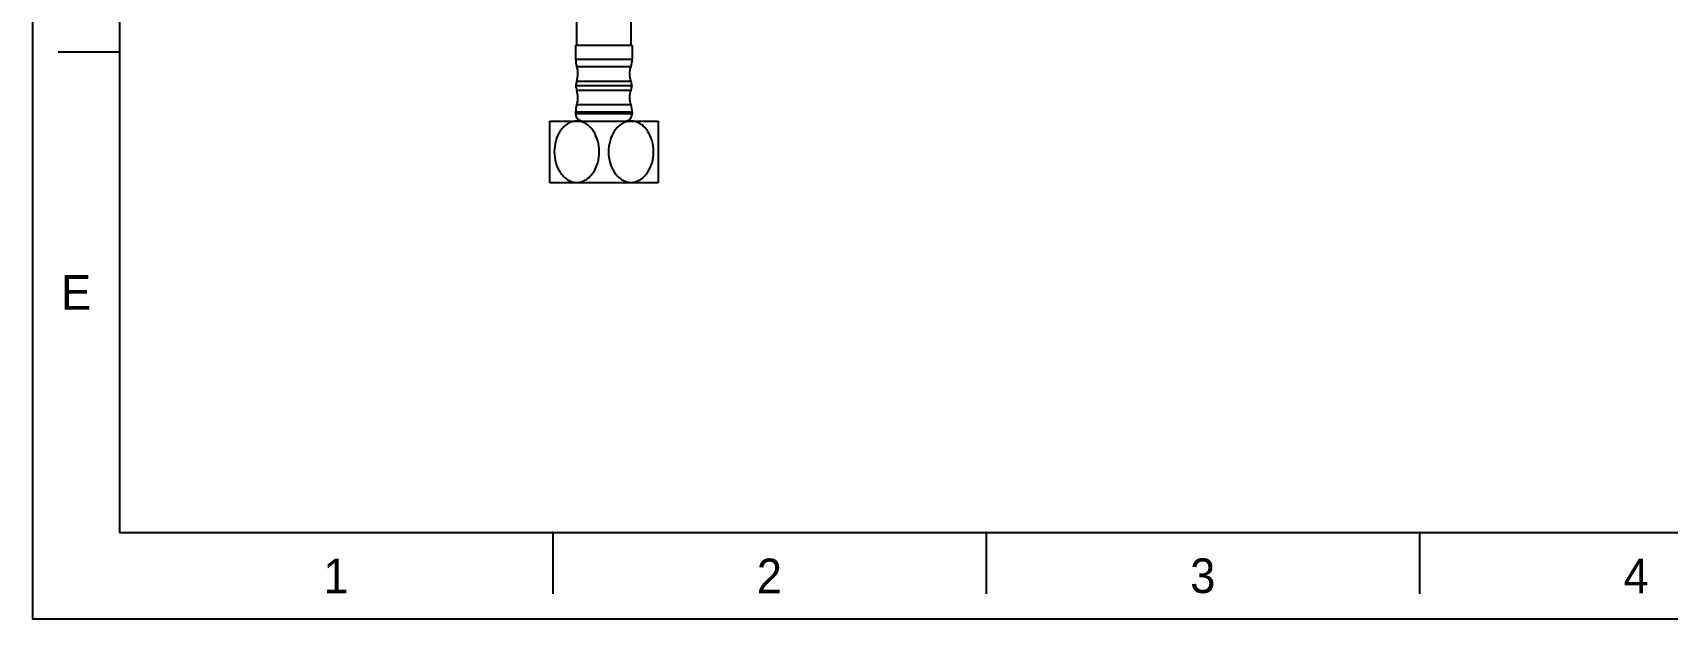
# Model space of a CAD drawing. Extents: x 9520 to 10292, y -16148 to -15602.
# Drawn here: x 9520.3 to 9866.9, y -16148.1 to -16023.8 of the extents above; entities that cross this region are included whole.
import ezdxf

# ---------------------------------------------------------------- set-up
doc = ezdxf.new("R2010")
doc.units = 0
doc.header["$MEASUREMENT"] = 0
doc.layers.get('0').update_dxf_attribs({"linetype": 'CONTINUOUS'})
doc.layers.add('02___PRT_ALL_AXES', color=7, linetype='CONTINUOUS')
doc.styles.get("Standard").update_dxf_attribs({"font": 'Gulim.ttf'})

msp = doc.modelspace()

# ---------------------------------------------------------------- linework, layer by layer
for p, q in [((9538.7, -15620.66), (9538.7, -16129.74)), ((9538.7, -16027.92), (9525.7, -16027.92)), ((9538.7, -16129.74), (10273.83, -16129.74)), ((9630.59, -16129.74), (9630.59, -16142.73)), ((9722.48, -16129.74), (9722.48, -16142.73)), ((9814.37, -16129.74), (9814.37, -16142.73))]:
    msp.add_line(p, q)
at = {"color": 7, "linetype": 'Continuous'}
for p, q in [((9635.45, -16026.52), (9635.45, -16029.4)), ((9647.45, -16026.52), (9647.45, -16029.4)), ((9635.45, -16029.4), (9647.45, -16029.4)), ((9635.7, -16030.96), (9647.2, -16030.96)), ((9647.2, -16034.1), (9635.69, -16034.1)), ((9647.42, -16035.02), (9635.48, -16035.02)), ((9635.69, -16035.94), (9647.2, -16035.94)), ((9647.45, -16040.64), (9635.45, -16040.64)), ((9635.45, -16040.64), (9635.45, -16041.02)), ((9647.2, -16039.08), (9635.7, -16039.08)), ((9647.45, -16040.64), (9647.45, -16041.02)), ((9629.95, -16042.52), (9652.95, -16042.52)), ((9629.95, -16055.52), (9629.95, -16042.52)), ((9652.95, -16042.52), (9652.95, -16055.52)), ((9629.95, -16055.52), (9652.95, -16055.52))]:
    msp.add_line(p, q, dxfattribs=at)
msp.add_lwpolyline([(9520.32, -15602.28), (10292.2, -15602.28), (10292.2, -16148.12), (9520.32, -16148.12)], close=True)
for centre, start, end in [((9640.45, -16029.4), 180, 198.1949), ((9642.45, -16029.4), 341.8051, 360), ((9640.44, -16035.68), 161.5987, 172.4528), ((9642.46, -16035.68), 7.5472, 18.4013), ((9640.44, -16034.36), 187.5472, 198.4013), ((9642.46, -16034.36), 341.5987, 352.4528), ((9640.45, -16040.64), 161.8051, 180), ((9642.45, -16040.64), 0, 18.1949)]:
    msp.add_arc(centre, 5, start, end, dxfattribs=at)
for points in [[(9635.69, -16034.1), (9635.86, -16033.6), (9636.03, -16032.53), (9635.86, -16031.46), (9635.7, -16030.96)], [(9647.2, -16034.1), (9647.04, -16033.6), (9646.86, -16032.53), (9647.03, -16031.46), (9647.2, -16030.96)], [(9635.7, -16039.08), (9635.86, -16038.58), (9636.03, -16037.51), (9635.86, -16036.45), (9635.69, -16035.94)], [(9647.2, -16039.08), (9647.03, -16038.58), (9646.86, -16037.51), (9647.04, -16036.45), (9647.2, -16035.94)]]:
    msp.add_open_spline(points, degree=3, dxfattribs=at)
for points, knots in [([(9635.7, -16042.52), (9635.36, -16042.52), (9634.66, -16042.63), (9633.71, -16043.07), (9632.86, -16043.75), (9631.92, -16044.91), (9631.13, -16046.69), (9630.83, -16049.02), (9631.13, -16051.35), (9631.92, -16053.13), (9632.86, -16054.29), (9633.71, -16054.97), (9634.66, -16055.42), (9635.36, -16055.52), (9635.7, -16055.52)], [0, 0, 0, 0, 0.057631, 0.11639, 0.176895, 0.239236, 0.36794, 0.5, 0.63206, 0.760764, 0.823105, 0.88361, 0.942369, 1, 1, 1, 1]), ([(9635.7, -16055.52), (9636.04, -16055.52), (9636.73, -16055.42), (9637.69, -16054.97), (9638.53, -16054.29), (9639.47, -16053.13), (9640.26, -16051.35), (9640.57, -16049.02), (9640.26, -16046.69), (9639.47, -16044.91), (9638.53, -16043.75), (9637.69, -16043.07), (9636.73, -16042.63), (9636.04, -16042.52), (9635.7, -16042.52)], [0, 0, 0, 0, 0.057631, 0.116391, 0.176896, 0.239236, 0.36794, 0.5, 0.632061, 0.760763, 0.823104, 0.883609, 0.942369, 1, 1, 1, 1]), ([(9647.2, -16042.52), (9646.86, -16042.52), (9646.16, -16042.63), (9645.21, -16043.07), (9644.36, -16043.75), (9643.42, -16044.91), (9642.63, -16046.69), (9642.33, -16049.02), (9642.63, -16051.35), (9643.42, -16053.13), (9644.36, -16054.29), (9645.21, -16054.97), (9646.16, -16055.42), (9646.86, -16055.52), (9647.2, -16055.52)], [0, 0, 0, 0, 0.057629, 0.116383, 0.176888, 0.239232, 0.367941, 0.499998, 0.63204, 0.760735, 0.82308, 0.883593, 0.942367, 1, 1, 1, 1]), ([(9647.2, -16055.52), (9647.54, -16055.52), (9648.23, -16055.42), (9649.19, -16054.97), (9650.03, -16054.29), (9650.97, -16053.13), (9651.76, -16051.35), (9652.07, -16049.02), (9651.76, -16046.69), (9650.97, -16044.91), (9650.03, -16043.75), (9649.19, -16043.07), (9648.23, -16042.63), (9647.54, -16042.52), (9647.2, -16042.52)], [0, 0, 0, 0, 0.057631, 0.116391, 0.176896, 0.239237, 0.36794, 0.5, 0.63206, 0.760764, 0.823104, 0.883609, 0.942369, 1, 1, 1, 1])]:
    msp.add_open_spline(points, degree=3, knots=knots, dxfattribs=at)
for p in [(9630.59, -16129.74), (9722.48, -16129.74), (9814.37, -16129.74)]:
    msp.add_point(p)
at = {"layer": '02___PRT_ALL_AXES', "color": 7, "linetype": 'Continuous'}
for p, q in [((9635.7, -16026.52), (9635.7, -16009.34)), ((9647.2, -16026.52), (9647.2, -16009.34)), ((9647.45, -16026.52), (9635.45, -16026.52)), ((9647.45, -16041.02), (9635.45, -16041.02))]:
    msp.add_line(p, q, dxfattribs=at)
for centre, start, end in [((9636.95, -16041.02), 180, 270), ((9645.95, -16041.02), 270, 0)]:
    msp.add_arc(centre, 1.5, start, end, dxfattribs=at)

# ---------------------------------------------------------------- texts
at = {"char_height": 7.35, "attachment_point": 5}
for s, width, insert in [('E', 12.996, (9529.51, -16078.83)), ('1', 64.98, (9584.64, -16138.93)), ('2', 64.98, (9676.54, -16138.93)), ('3', 64.98, (9768.43, -16138.93)), ('4', 64.98, (9860.32, -16138.93))]:
    msp.add_mtext_dynamic_manual_height_columns(s, width=width, gutter_width=16.25, heights=[0], dxfattribs=dict(at, insert=insert))

doc.saveas('drawing.dxf')
